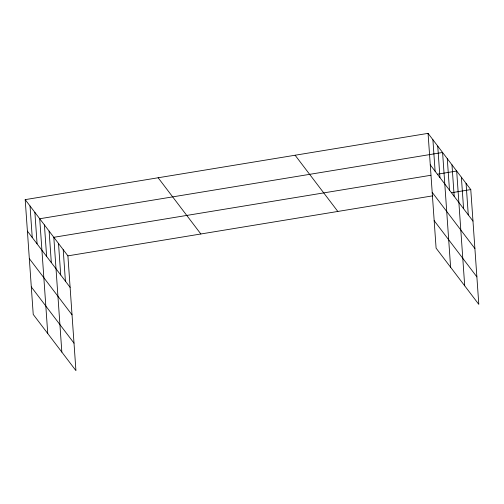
<?xml version="1.0" encoding="UTF-8"?>
<svg xmlns="http://www.w3.org/2000/svg" width="504" height="504" viewBox="0 0 504 504"><rect width="100%" height="100%" fill="white"/><g stroke="black" fill="none" stroke-linecap="round" stroke-linejoin="round"><path stroke-width="0.76" d="M25.2 199.634L67.908 255.856L75.934 370.642L33.226 314.42L25.2 199.634L428.066 133.358L470.774 189.58L478.8 304.366L436.092 248.144L428.066 133.358M430.851 175.279L53.815 237.302L61.841 352.088M437.686 174.151L456.681 171.026L464.707 285.812M67.908 255.856L432.791 195.829M451.779 192.704L470.774 189.58M430.265 164.858L472.979 221.073M432.193 192.345L474.9 248.56M434.171 220.664L476.879 276.879M295.117 155.232L337.825 211.447M158.143 177.767L200.857 233.982M27.405 231.134L70.113 287.349M29.326 258.615L72.034 314.836M31.305 286.933L74.012 343.155M466.074 183.393L468.279 214.893M461.381 177.213L463.579 208.706M451.981 164.846L454.186 196.339M447.281 158.659L449.486 190.153M450.614 267.259L442.588 152.473L39.721 218.749L47.748 333.535M437.743 146.103L439.948 177.597M432.904 139.734L435.109 171.228M63.208 249.669L65.413 281.163M58.514 243.489L60.713 274.982M49.115 231.116L51.32 262.615M44.421 224.935L46.62 256.429M34.883 212.379L37.082 243.873M30.038 206.01L32.243 237.504"/></g></svg>
